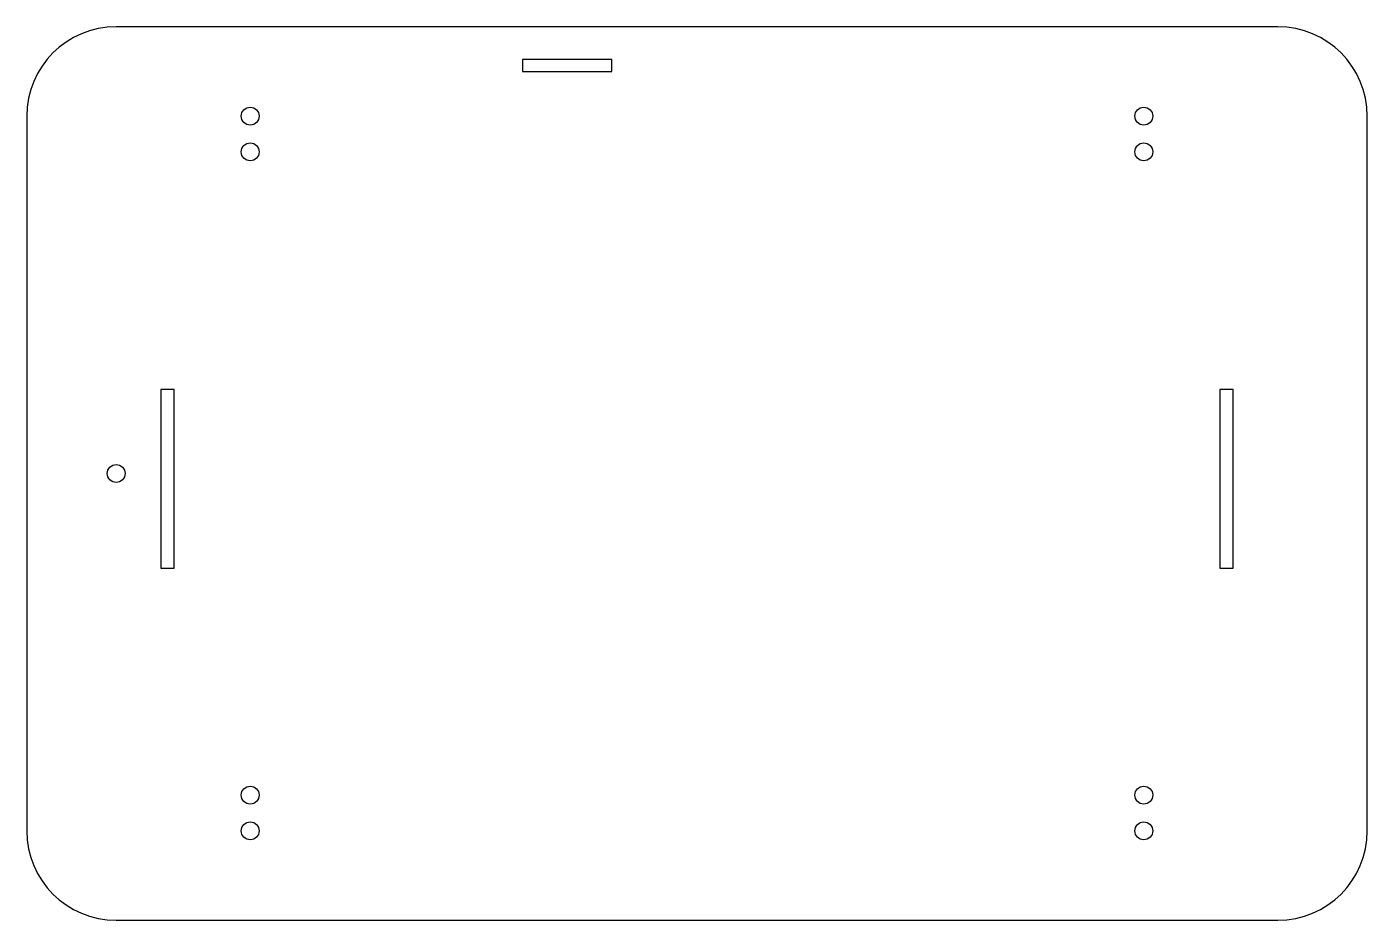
# Model space of a CAD drawing. Header units: millimetres. Extents: x -150 to 150, y -100 to 100.
import ezdxf

# ---------------------------------------------------------------- set-up
doc = ezdxf.new("R2010")
doc.units = ezdxf.units.MM

msp = doc.modelspace()

# ---------------------------------------------------------------- linework, layer by layer
at = {"color": 7, "linetype": 'Continuous', "lineweight": 25}
for p, q in [((130, 100), (-130, 100)), ((-19.05, 92.7), (-39.05, 92.7)), ((-39.05, 92.7), (-39.05, 90)), ((-39.05, 90), (-19.05, 90)), ((-19.05, 90), (-19.05, 92.7)), ((-150, 80), (-150, -80)), ((150, -80), (150, 80)), ((-117, 18.79), (-120, 18.79)), ((-120, 18.79), (-120, -21.21)), ((-117, -21.21), (-117, 18.79)), ((120, 18.79), (117, 18.79)), ((117, 18.79), (117, -21.21)), ((120, -21.21), (120, 18.79)), ((-120, -21.21), (-117, -21.21)), ((117, -21.21), (120, -21.21)), ((-130, -100), (130, -100))]:
    msp.add_line(p, q, dxfattribs=at)
for centre in [(-100, 80), (-100, 80), (100, 80), (100, 80), (-100, 72), (-100, 72), (100, 72), (100, 72), (-130, 0), (-130, 0), (-100, -72), (-100, -72), (100, -72), (100, -72), (-100, -80), (-100, -80), (100, -80), (100, -80)]:
    msp.add_circle(centre, 2, dxfattribs=at)
for centre, start, end in [((-130, 80), 90, 180), ((130, 80), 0, 90), ((-130, -80), 180, 270), ((130, -80), 270, 0)]:
    msp.add_arc(centre, 20, start, end, dxfattribs=at)

doc.saveas('drawing.dxf')
